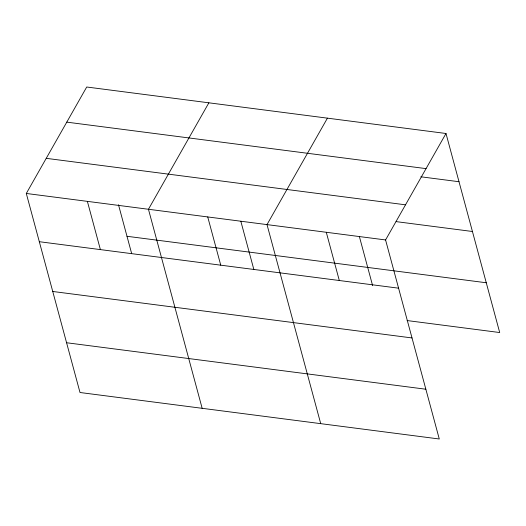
<?xml version="1.0" encoding="UTF-8"?>
<svg xmlns="http://www.w3.org/2000/svg" width="526" height="526" viewBox="0 0 526 526"><rect width="100%" height="100%" fill="white"/><g stroke="black" fill="none" stroke-linecap="round" stroke-linejoin="round"><path stroke-width="0.79" d="M445.995 133.492L385.571 239.948L439.282 438.993L80.005 392.508L26.3 193.463L86.718 87.007L445.995 133.492L499.7 332.537L407.124 320.558M208.875 102.813L148.45 209.269L202.162 408.314M327.435 118.153L267.011 224.609L320.722 423.654M66.782 122.137L426.053 168.622M420.839 176.789L459.007 181.726M46.235 158.333L405.513 204.818M396.104 221.617L472.44 231.493M26.3 193.463L385.571 239.948M126.996 236.286L486.274 282.764M39.312 241.704L398.59 288.182M52.745 291.47L412.016 337.948M66.578 342.742L425.85 389.227M359.409 236.661L372.612 285.598M326.291 232.282L339.309 280.516M240.849 221.321L253.841 269.47M207.731 216.942L220.749 265.176M118.481 204.732L131.684 253.663M87.375 201.366L100.394 249.607"/></g></svg>
